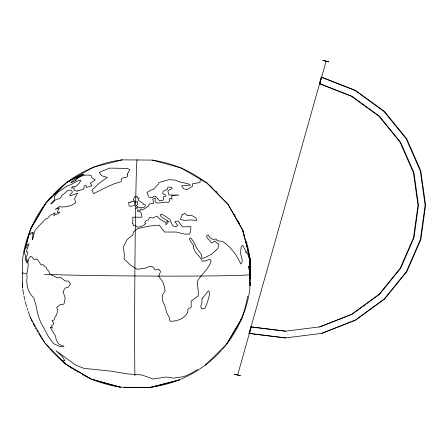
<?xml version="1.0" encoding="UTF-8"?>
<svg xmlns="http://www.w3.org/2000/svg" width="448" height="448" viewBox="0 0 448 448"><rect width="100%" height="100%" fill="white"/><g stroke="black" fill="none" stroke-linecap="round" stroke-linejoin="round"><path stroke-width="0.67" d="M22.4 287.986L22.618 258.076M22.59 287.672L22.624 282.912M250.079 271.544L250.281 263.385L250.057 278.303L250.012 259.756L249.054 255.987L250.074 259.655L250.079 262.707L250.158 259.521L242.827 230.182L236.578 219.201M247.755 296.173C246.109 304.237 244.082 312.637 240.878 320.208L241.78 318.685M27.138 241.668L27.367 240.817M30.324 230.244L24.203 251.854L24.461 250.858L24.522 253.887L25.519 255.114L25.25 259.33L27.054 263.267L27.272 261.66L27.714 261.71C29.422 266.857 25.99 271.818 27.098 276.909C25.917 284.194 27.944 292.746 33.768 297.713L36.322 306.404L37.481 313.029L38.886 317.688L40.544 322.006L48.815 337.254L53.665 343.655L59.976 346.651L64.07 346.298L60.446 345.044L58.604 343.879L56.297 340.194L55.552 336.19L50.137 327.242L52.573 328.026L51.324 325.825L53.262 324.542L53.738 322.902L51.99 320.69L54.258 319.95L54.253 318.315L56.655 314.664L57.792 310.296L56.711 307.418L60.592 304.405L63.93 304.209L65.173 297.948L63.034 291.648L65.206 288.075L68.398 287.118L70.398 284.077L68.684 281.075L65.262 281.008L60.827 277.609L57.434 277.687L50.254 274.49L48.703 271.023L47.163 269.707L46.301 267.45L44.453 266.302L42.918 264.538L41.188 265.059L37.178 259.05L35.678 258.978L35.33 259.711L33.085 258.866L32.883 257.466L30.492 256.25L28.756 258.619L28.207 261.514L27.759 260.098L27.255 259.958L26.74 260.915L26.062 258.378L27.927 252.426L26.292 251.35L29.109 243.902L27.916 244.026L26.214 247.951L25.222 248.086L29.21 233.643L29.915 232.686L30.492 234.338L31.657 232.562L32.642 232.506L32.62 233.425L33.219 232.702L32.245 239.551L32.614 239.63L34.468 231.638L35.616 229.628L45.069 219.363L47.914 217.991L50.361 215.242L55.121 212.878L53.648 215.533L59.158 213.063L59.674 211.966L57.938 212.811L57.327 211.758L59.382 207.906L55.177 209.35L59.304 206.702C65.072 207.603 71.103 206.13 75.813 202.709L74.508 198.738L77.605 193.122L70.106 195.91L69.871 194.678L72.43 192.214L71.624 190.238L67.81 190.288L63.734 194.13L61.768 195.194L61.757 196.37L59.774 198.324L54.992 200.178L51.548 203.829L50.792 203.762L54.813 199.461L54.258 198.447L54.874 196.728L54.454 196.325L56.028 194.555L55.748 194.354L58.358 191.906L68.107 185.483C72.66 184.94 75.919 180.354 80.774 180.27L79.442 182.98L75.958 186.323L73.214 186.334L71.31 188.048L74.194 187.863L73.976 190.232L77.056 191.229L83.966 189.028L84.056 185.976L85.954 185.5L86.458 187.494L91.963 185.674L90.3 183.31L95.306 179.816L92.098 178.007L91.073 175.454C85.618 174.121 79.593 175.902 75.796 180.012L76.082 180.264C61.438 188.334 82.062 173.902 84.056 174.642L82.639 174.317L67.01 182.218L69.67 180.869M319.592 326.889L351.635 314.294L379.137 294.274L400.232 268.19L413.482 237.821L417.978 205.24L413.414 172.665L400.109 142.318L378.958 116.262L351.411 96.275L319.346 83.726L321.182 77.202L321.681 77.151L355.466 90.378L384.49 111.434L406.773 138.886L420.795 170.862L425.6 205.184L420.862 239.512L406.907 271.505L384.681 298.99L355.695 320.085L321.938 333.351L285.202 337.949L248.954 333.458L250.79 326.934L251.289 326.883L285.69 331.15M251.042 326.911L319.592 83.698M319.766 83.681L326.133 61.146L328.95 61.891L322.806 60.34L326.133 61.146M237.664 374.948L240.481 375.754L234.338 374.198L237.664 374.948L251.21 326.889M248.954 333.458L249.452 333.402L251.289 326.883M319.346 83.726L319.844 83.67L321.681 77.151M30.447 229.163L45.948 202.793L67.245 181.832M30.587 229.219L46.06 202.882L61.398 187.796M241.696 318.517L226.576 344.266L205.302 365.198M226.878 343.767L242.054 317.934M22.702 272.714L22.506 273.028A114.61 2.414 0.4 0 0 26.331 273.454M137.34 159.662L136.959 160.289A114.61 1.445 -89.6 0 0 134.977 260.999L134.758 290.914A114.61 1.445 -89.6 0 0 134.893 375.687M135.296 387.492L135.492 387.178M249.939 274.434L249.749 274.747A114.61 2.414 0.4 0 1 149.828 276.069L119.913 275.845A114.61 2.414 0.4 0 1 44.509 274.35M62.39 186.822L65.85 183.411M197.607 369.494L191.419 373.218L183.859 376.606L173.55 378.157L165.861 377.037L153.009 379.036L141.999 374.982L127.568 373.94L111.692 371.213L83.815 368.34L75.242 364.896L56.011 350.7L62.675 356.978L64.842 360.791L61.998 360.534L65.682 364.263L91.56 379.361L120.484 387.251L150.438 387.481L179.385 380.027M67.334 181.95L93.307 167.261L122.214 159.818M321.44 333.407L355.202 320.135L384.182 299.04L406.409 271.561L420.364 239.562L425.102 205.234L420.297 170.918L406.274 138.942L383.992 111.485L354.973 90.429L321.182 77.202M124.09 387.302L150.422 387.335L179.329 379.887M77.689 190.4L78.019 190.327M250.79 326.934L285.197 331.201L320.085 326.838L352.128 314.238L379.635 294.218L400.73 268.134L413.98 237.77L418.471 205.19L413.913 172.614L400.602 142.262L379.456 116.206L351.91 96.225L319.844 83.67M249.452 333.402L285.701 337.898M152.13 160.048L181.02 167.927L206.864 183.008L227.898 204.26L242.693 230.238L250.236 259.168M61.998 360.534L65.43 363.457M237.233 221.127L238.207 222.068L228.015 204.17L206.954 182.89L202.25 180.146L200.273 179.463L200.021 182.515L192.332 183.876L192.735 186.077L187.359 189.442L183.938 188.978L181.63 185.847L190.417 185.181L188.49 183.926L178.763 181.681L175.246 180.141L169.081 179.648L158.995 182.515L158.43 184.111L153.093 189.498L151.312 189.958L146.95 192.427L148.814 197.019L150.461 197.691L152.421 197.602L153.86 196.291L155.585 196.258L159.505 200.782L163.464 200.099L163.279 196.795L165.782 196.252L165.844 194.986L162.77 193.777L163.094 191.274L167.474 189.241L167.877 187.13L171.489 187.197L172.138 188.3L167.866 190.854L168.907 195.042L178.982 195.031L171.567 195.821L172.026 199.214L169.954 198.206L169.266 201.258L168.123 202.608L166.169 201.992L157.394 203.151L155.165 202.02L155.26 198.044L152.684 199.175L153.843 203.246L149.15 203.974L148.803 205.733L143.567 209.423L140.526 209.02L141.019 210.297L137.458 210.017L137.558 211.361L140.05 211.854L141.456 213.455L141.966 217.241L132.742 217.174L132.905 220.892L132.138 223.502L133.095 223.826L133.269 225.389L136.035 225.854L137.721 227.226L141.434 226.335L143.735 225.344L145.762 223.619L144.62 222.718L146.115 220.623L148.506 219.8L149.61 217.308L152.835 218.025L156.794 216.121L160.238 219.414L165.838 222.505L165.934 224.745L167.378 223.367L166.74 221.603L169.232 222.006L161.274 216.905L160.098 214.805L161.868 214.166L169.848 219.212L172.558 225.747L175.202 226.716L177.867 225.646L174.866 221.592L178.22 220.965L182.431 226.923L190.854 226.643L190.557 231.986L189.308 234.153L185.058 234.175L176.299 232.053L164.601 232.025L159.124 225.142L148.887 226.122L137.25 228.738L133.577 231.879L132.754 235.015L127.036 239.635L123.362 247.033L124.354 254.682L124.057 258.905L130.278 264.981L137.228 269.321L145.09 268.195L149.918 266.364L153.087 266.958L155.07 269.892L159.023 269.494L160.591 271.466L158.659 276.198L162.837 281.904L164.539 287.252L165.094 291.077L162.63 294.638L162.282 300.294L165.038 306.41L166.779 312.939L169.467 317.733L169.31 319.85L170.554 321.339C177.408 321.042 184.554 318.931 187.734 312.222L187.998 309.036L191.184 307.255L191.15 301.19L198.268 295.742L198.285 291.015L197.159 281.904C200.9 274.232 208.863 269.422 211.103 260.96L210.017 259.291L205.122 261.038L202.216 261.05C200.161 255.461 192.903 252.566 193.654 245.65L190.434 241.052L189.459 238.633L190.736 237.798L193.71 241.942L196.717 248.17L201.141 254.078L202.098 258.278L204.618 257.785L211.786 254.066L217.963 248.422L218.73 244.154L215.998 242.396L214.995 240.99L211.792 243.023L207.01 237.703L206.606 235.715L208.214 234.92L210.067 237.888L213.035 239.501L216.054 239.014L217.146 240.682L222.634 241.444C230.681 247.078 236.986 254.912 240.682 264.018L241.864 262.539L242.295 260.294L240.537 253.35L241.214 246.546L242.698 245.269L245.297 250.202L246.137 253.154L246.814 251.44L249.637 259.801L250.001 272.905M29.943 316.915L44.738 342.894L65.772 364.146L91.616 379.226L120.506 387.106A114.61 114.576 31.3 0 1 92.327 379.372M243.533 233.822L244.395 236.186M242.827 230.182L243.219 232.618M222.298 349.362A114.61 114.576 31.3 0 0 249.827 289.391L250.046 259.482A114.61 114.576 31.3 0 0 246.193 241.041M221.368 350.403A114.61 114.576 31.3 0 1 180.04 379.506M179.402 379.77A114.61 114.576 31.3 0 1 177.47 380.531M176.176 381.018A114.61 114.576 31.3 0 1 150.45 387.29M89.158 377.994A114.61 114.576 31.3 0 1 87.892 377.418M86.632 376.818A114.61 114.576 31.3 0 1 85.378 376.208M83.513 375.256A114.61 114.576 31.3 0 1 82.27 374.606M77.991 372.198A114.61 114.576 31.3 0 1 76.787 371.476M75.001 370.367A114.61 114.576 31.3 0 1 73.825 369.606M72.072 368.446A114.61 114.576 31.3 0 1 68.656 366.038M65.346 363.53A114.61 114.576 31.3 0 1 63.728 362.225M62.126 360.892A114.61 114.576 31.3 0 1 49.7 348.583M48.793 347.519A114.61 114.576 31.3 0 1 45.73 343.739M44.475 342.093A114.61 114.576 31.3 0 1 38.618 333.441M37.89 332.242A114.61 114.576 31.3 0 1 36.831 330.422M36.137 329.202A114.61 114.576 31.3 0 1 35.465 327.97M34.81 326.732A114.61 114.576 31.3 0 1 32.928 322.974M32.334 321.714A114.61 114.576 31.3 0 1 31.472 319.81M30.918 318.539A114.61 114.576 31.3 0 1 30.386 317.262M30.122 316.624A114.61 114.576 31.3 0 1 28.162 311.433M27.709 310.117A114.61 114.576 31.3 0 1 27.059 308.123M26.645 306.785A114.61 114.576 31.3 0 1 25.15 301.375M24.814 300.014A114.61 114.576 31.3 0 1 23.918 295.904M23.654 294.532A114.61 114.576 31.3 0 1 22.77 289.044M22.809 257.762A114.61 114.576 31.3 0 1 52.214 195.714M53.172 194.695A114.61 114.576 31.3 0 1 122.192 159.863L152.107 160.087A114.61 114.576 31.3 0 1 202.289 179.894M209.978 185.814A114.61 114.576 31.3 0 1 212.089 187.634M215.695 190.949A114.61 114.576 31.3 0 1 217.202 192.422M234.388 214.312A114.61 114.576 31.3 0 1 235.105 215.516M238.47 221.665A114.61 114.576 31.3 0 1 239.406 223.546M137.424 201.796L137.418 204.943L136.226 205.643L137.866 206.718L135.778 208.382L138.768 207.738L144.133 207.396L145.421 205.716L145.27 204.764L143.03 204.372L143.175 203.454L138.359 200.418L139.076 198.072L137.026 198.055L137.334 196.594L134.529 196.812L133.398 199.853L135.374 201.785L137.424 201.796M249.956 281.848L250.191 285.673L249.956 281.848M250.012 277.094L249.939 280.958L249.906 273.263L248.394 266.319L249.127 266.991L249.934 269.287L250.012 277.094M127.322 174.238L127.266 176.954L121.873 178.198L121.044 181.748L114.184 183.781L108.119 186.396L93.587 193.637L91.941 190.182L98.885 183.512L107.296 177.38L101.528 175.756L99.271 172.323L109.682 168.112L127.266 168.409L129.702 169.624L127.322 174.238M202.126 298.211L201.858 303.352L200.642 306.432L201.835 309.014L205.05 308.224L207.67 301.549L209.681 293.95L208.841 290.937L208.281 290.942L203.963 296.486L202.126 298.211M135.022 202.412L134.4 205.632L129.702 206.332L129.119 205.593L128.598 202.272L130.844 202.625L131.113 201.348L133.146 201.158L135.022 202.412M182.23 214.441L180.382 219.111L183.574 220.382L190.624 220.002L196.75 220.377L195.938 217.958L191.38 215.242L187.264 215.673L185.164 213.438L182.23 214.441"/></g></svg>
